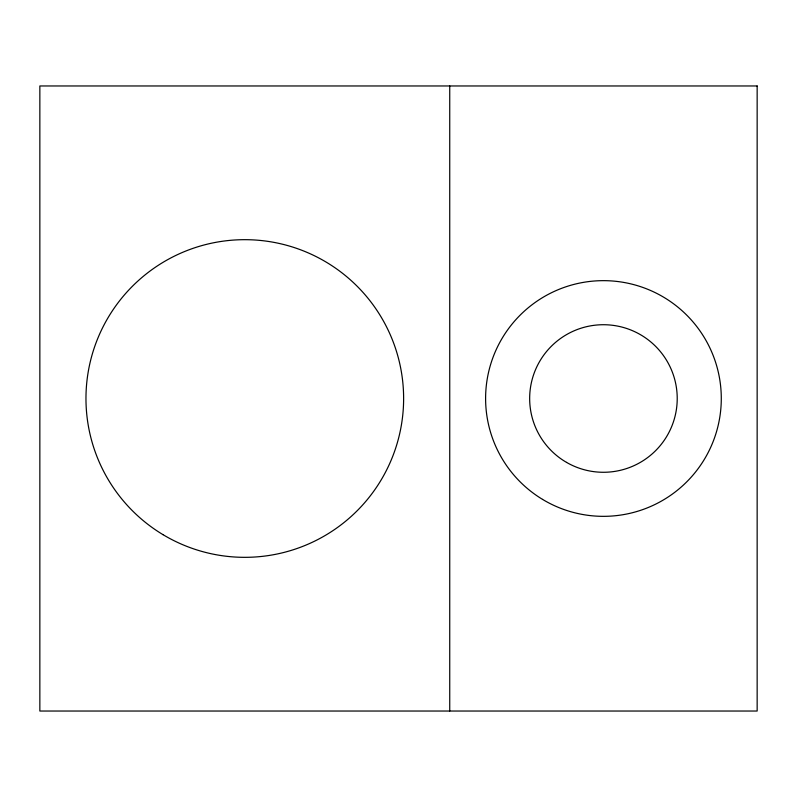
<?xml version="1.0" encoding="UTF-8"?>
<svg xmlns="http://www.w3.org/2000/svg" width="797" height="797" viewBox="0 0 797 797"><rect width="100%" height="100%" fill="white"/><g stroke="black" fill="none" stroke-linecap="round" stroke-linejoin="round"><path stroke-width="1.2" d="M449.737 85.966L449.737 711.034M757.15 85.966L39.85 85.966L39.85 711.034L757.15 711.034L757.15 85.966M566.557 462.399A73.782 73.782 0 0 0 677.221 398.5A73.782 73.782 0 0 0 566.557 334.601A73.782 73.782 0 0 0 566.557 462.399M542.568 499.4A117.846 117.846 0 0 0 721.265 400.761A117.846 117.846 0 0 0 546.493 295.328A117.846 117.846 0 0 0 542.568 499.4M163.056 534.687A158.832 158.832 0 0 0 403.601 401.2A158.832 158.832 0 0 0 167.729 259.623A158.832 158.832 0 0 0 163.056 534.687"/></g></svg>
